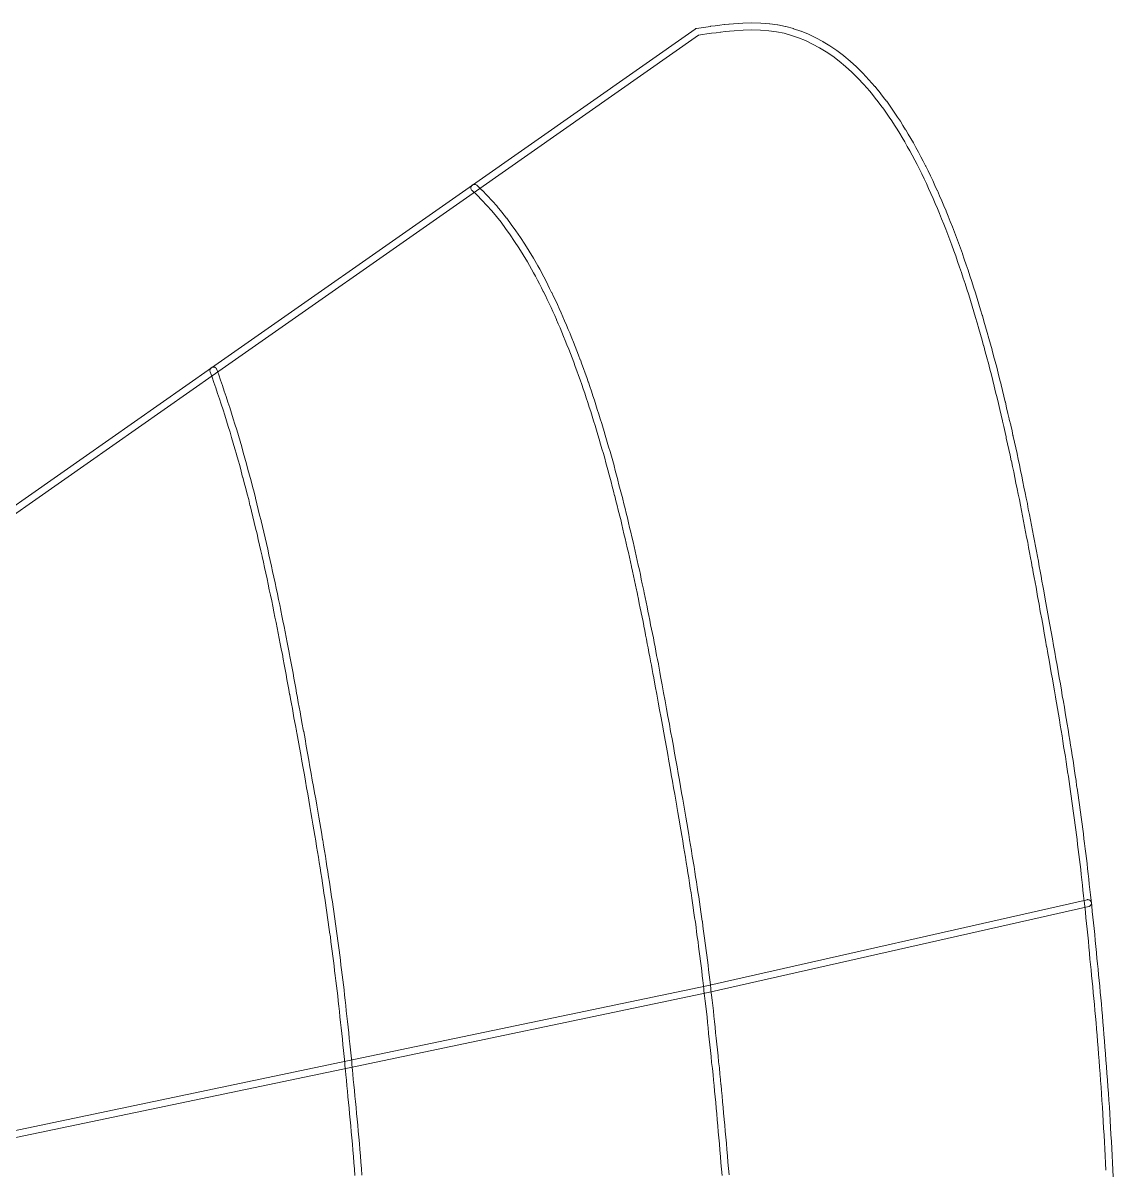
# Model space of a CAD drawing. Header units: inches. Extents: x 704148 to 723432, y 7075344 to 7101810.
# Drawn here: x 722807 to 723431, y 7091170 to 7091826 of the extents above; entities that cross this region are included whole.
import ezdxf

# ---------------------------------------------------------------- set-up
doc = ezdxf.new("R2010")
doc.units = ezdxf.units.IN
doc.header["$MEASUREMENT"] = 0
doc.layers.add('gisdb.gisadmin', color=7, linetype='Continuous', lineweight=9, true_color=0xccf5fc)

msp = doc.modelspace()

# ---------------------------------------------------------------- linework, layer by layer
at = {"layer": 'gisdb.gisadmin'}
for points in [[(722738.292, 7091504.9735), (722914.678, 7091628.5012), (723063.9604, 7091732.9882), (723191.3991, 7091822.2237), (723191.5764, 7091822.3344), (723191.895, 7091822.4763), (723192.2448, 7091822.5626), (723194.9502, 7091822.9593), (723197.5536, 7091823.3574), (723200.1584, 7091823.7557), (723200.2504, 7091823.7676), (723202.9486, 7091824.0529), (723205.5049, 7091824.3353), (723208.0688, 7091824.7274), (723208.1515, 7091824.7383), (723210.7544, 7091825.0258), (723210.8384, 7091825.0332), (723213.4394, 7091825.2099), (723218.6413, 7091825.5634), (723218.7245, 7091825.5674), (723223.8227, 7091825.7009), (723223.9096, 7091825.7013), (723228.9041, 7091825.615), (723229.0368, 7091825.6083), (723234.0256, 7091825.1896), (723234.1371, 7091825.177), (723238.6226, 7091824.5453), (723238.7252, 7091824.5282), (723243.107, 7091823.6766), (723243.2479, 7091823.6439), (723247.6238, 7091822.4599), (723247.7385, 7091822.4251), (723251.9109, 7091821.023), (723251.9902, 7091820.9945), (723252.0425, 7091820.9737), (723256.2092, 7091819.2392), (723256.3075, 7091819.195), (723260.3704, 7091817.2406), (723260.4484, 7091817.201), (723264.5074, 7091815.0251), (723264.5923, 7091814.9768), (723264.6177, 7091814.9614), (723268.4731, 7091812.5673), (723268.5417, 7091812.5228), (723272.3933, 7091809.9071), (723272.4566, 7091809.8622), (723276.3044, 7091807.0249), (723276.4025, 7091806.9477), (723280.0467, 7091803.8922), (723280.0735, 7091803.8693), (723280.0998, 7091803.8461), (723283.7402, 7091800.569), (723283.8082, 7091800.5048), (723287.3448, 7091797.0078), (723287.4079, 7091796.9426), (723290.8408, 7091793.2257), (723290.8609, 7091793.2038), (723294.2919, 7091789.3762), (723294.3476, 7091789.3112), (723296.0158, 7091787.2819), (723296.0798, 7091787.199), (723297.6078, 7091785.1125), (723299.2413, 7091783.1253), (723299.2699, 7091783.0895), (723300.9316, 7091780.9549), (723300.9955, 7091780.868), (723302.5554, 7091778.6244), (723304.1153, 7091776.3808), (723305.6753, 7091774.1372), (723307.2352, 7091771.8935), (723307.261, 7091771.8555), (723308.819, 7091769.5011), (723308.8511, 7091769.4509), (723310.3043, 7091767.106), (723311.8565, 7091764.647), (723311.887, 7091764.5971), (723313.3432, 7091762.1336), (723314.7994, 7091759.6701), (723314.819, 7091759.6361), (723316.2733, 7091757.0618), (723317.7315, 7091754.4807), (723317.7559, 7091754.4355), (723319.1044, 7091751.8741), (723320.5575, 7091749.1878), (723321.9171, 7091746.6053), (723321.9333, 7091746.5737), (723323.2858, 7091743.8904), (723323.3006, 7091743.8606), (723324.6511, 7091741.0665), (723325.9966, 7091738.2827), (723327.3393, 7091735.6187), (723327.3907, 7091735.5087), (723328.6218, 7091732.6466), (723329.9534, 7091729.8915), (723329.99, 7091729.8113), (723331.2387, 7091726.9081), (723332.4875, 7091724.0048), (723333.7362, 7091721.1016), (723334.985, 7091718.1983), (723335.0168, 7091718.1198), (723336.1531, 7091715.1352), (723337.3896, 7091712.1463), (723337.4105, 7091712.0934), (723338.5575, 7091709.0811), (723339.7044, 7091706.0688), (723340.8557, 7091703.0449), (723342.005, 7091699.9101), (723343.1463, 7091696.7972), (723344.2883, 7091693.7979), (723344.313, 7091693.7295), (723345.3561, 7091690.6142), (723346.4999, 7091687.378), (723347.5525, 7091684.2342), (723348.5963, 7091681.0005), (723349.6409, 7091677.8807), (723350.6875, 7091674.6381), (723351.7307, 7091671.4059), (723352.7739, 7091668.1737), (723352.7904, 7091668.12), (723353.7337, 7091664.8896), (723354.6687, 7091661.6876), (723355.7037, 7091658.4806), (723355.7202, 7091658.4269), (723356.6662, 7091655.1873), (723357.6087, 7091651.8423), (723358.5509, 7091648.6156), (723359.4949, 7091645.2652), (723359.5049, 7091645.2283), (723360.3429, 7091642.0206), (723361.2797, 7091638.6952), (723361.294, 7091638.6415), (723362.1263, 7091635.3386), (723363.0593, 7091632.1435), (723363.0788, 7091632.0715), (723363.9203, 7091628.732), (723364.7595, 7091625.4017), (723365.6031, 7091622.1722), (723366.4468, 7091618.8242), (723366.4598, 7091618.7693), (723367.1935, 7091615.4668), (723368.0297, 7091612.2661), (723368.8733, 7091608.9181), (723368.8864, 7091608.8632), (723369.6258, 7091605.535), (723370.3698, 7091602.3061), (723371.0579, 7091599.18), (723371.0965, 7091599.0325), (723371.1138, 7091598.9608), (723371.1407, 7091598.8414), (723371.9392, 7091595.8036), (723371.9565, 7091595.7319), (723372.7012, 7091592.3802), (723373.2575, 7091589.6966), (723373.2732, 7091589.6114), (723373.3542, 7091589.1127), (723374.0813, 7091585.8406), (723374.8235, 7091582.6192), (723375.567, 7091579.3922), (723375.5794, 7091579.3345), (723376.2172, 7091576.1388), (723376.9542, 7091572.9399), (723376.9666, 7091572.8822), (723377.6083, 7091569.6666), (723378.2543, 7091566.5498), (723378.8994, 7091563.3171), (723379.5412, 7091560.1015), (723380.1857, 7091556.9919), (723380.8313, 7091553.8775), (723381.4768, 7091550.763), (723381.4884, 7091550.7024), (723382.0285, 7091547.6215), (723382.668, 7091544.5357), (723382.6772, 7091544.4887), (723383.2206, 7091541.5098), (723383.8612, 7091538.4193), (723383.8703, 7091538.3723), (723384.4179, 7091535.3703), (723384.9583, 7091532.4078), (723385.5988, 7091529.5547), (723385.6149, 7091529.4755), (723386.1619, 7091526.4765), (723386.7106, 7091523.5897), (723387.2573, 7091520.5932), (723387.8052, 7091517.8302), (723387.8192, 7091517.7516), (723388.2632, 7091514.8987), (723388.8078, 7091512.1526), (723389.3587, 7091509.2537), (723389.368, 7091509.201), (723389.8125, 7091506.4657), (723390.3572, 7091503.8379), (723390.3729, 7091503.7528), (723390.8225, 7091500.9858), (723391.2724, 7091498.3386), (723392.0928, 7091494.0223), (723392.0991, 7091493.9877), (723392.8214, 7091489.7865), (723393.6433, 7091485.5824), (723393.6498, 7091485.5473), (723394.3765, 7091481.4422), (723395.1063, 7091477.4415), (723395.8364, 7091473.4389), (723395.8429, 7091473.4008), (723396.4701, 7091469.5415), (723397.1982, 7091465.7901), (723397.2073, 7091465.7398), (723397.8397, 7091461.9708), (723398.4746, 7091458.3081), (723399.1114, 7091454.7565), (723399.7493, 7091451.1988), (723400.3872, 7091447.6411), (723400.3926, 7091447.6089), (723400.9354, 7091444.2683), (723401.4708, 7091440.8518), (723402.1059, 7091437.5503), (723402.1141, 7091437.5052), (723402.6579, 7091434.2816), (723403.2016, 7091431.0581), (723403.747, 7091427.8249), (723403.753, 7091427.7855), (723404.1943, 7091424.7054), (723404.7343, 7091421.625), (723405.2797, 7091418.635), (723405.2898, 7091418.5745), (723405.7363, 7091415.4596), (723406.1799, 7091412.608), (723406.7226, 7091409.6326), (723406.7309, 7091409.5841), (723407.181, 7091406.6918), (723407.6305, 7091403.8024), (723408.0801, 7091400.9129), (723408.0894, 7091400.8458), (723408.4343, 7091397.9981), (723408.8804, 7091395.2529), (723409.331, 7091392.3572), (723409.3389, 7091392.3009), (723409.6862, 7091389.5578), (723410.1326, 7091386.8111), (723410.142, 7091386.7453), (723410.4894, 7091384.0023), (723410.9357, 7091381.2556), (723410.9452, 7091381.1898), (723411.2968, 7091378.4129), (723411.6441, 7091375.6699), (723412.0905, 7091372.9231), (723412.0984, 7091372.869), (723412.4528, 7091370.1971), (723412.8051, 7091367.4143), (723413.1567, 7091364.6374), (723413.5084, 7091361.8605), (723413.86, 7091359.0836), (723414.2123, 7091356.3014), (723414.5615, 7091353.4177), (723414.9137, 7091350.6368), (723415.264, 7091347.7436), (723415.6137, 7091344.8559), (723415.9634, 7091341.9682), (723416.3131, 7091339.0805), (723416.3209, 7091339.0049), (723416.5661, 7091336.0398), (723416.91, 7091333.0753), (723417.2583, 7091330.0721), (723417.6047, 7091326.9581), (723417.9482, 7091323.8706), (723418.1223, 7091322.5575), (723418.1306, 7091322.4841), (723418.2985, 7091320.72), (723418.6414, 7091317.5106), (723418.9853, 7091314.2905), (723419.3297, 7091311.0664), (723419.6722, 7091307.7314), (723420.0146, 7091304.3967), (723420.3554, 7091300.9477), (723420.694, 7091297.3915), (723421.0184, 7091293.9631), (723421.0318, 7091293.8391), (723421.0342, 7091293.8074), (723421.0456, 7091293.6154), (723421.2787, 7091290.7291), (723421.6208, 7091287.6538), (723421.9667, 7091284.5445), (723421.9732, 7091284.4746), (723422.2151, 7091281.2852), (723422.5561, 7091278.0933), (723422.8985, 7091274.7582), (723422.9037, 7091274.6991), (723423.1437, 7091271.4001), (723423.4831, 7091268.0944), (723423.8236, 7091264.6489), (723423.8285, 7091264.5915), (723424.0669, 7091261.1781), (723424.4043, 7091257.7637), (723424.7428, 7091254.2075), (723424.7474, 7091254.1519), (723424.9838, 7091250.6282), (723425.3193, 7091247.1042), (723425.6575, 7091243.5517), (723425.6624, 7091243.491), (723425.8969, 7091239.8589), (723426.2309, 7091236.2202), (723426.2354, 7091236.1614), (723426.4679, 7091232.4201), (723426.8017, 7091228.7845), (723426.8061, 7091228.7257), (723427.0391, 7091224.9784), (723427.3697, 7091221.1149), (723427.3731, 7091221.0684), (723427.606, 7091217.3211), (723427.9366, 7091213.4576), (723427.94, 7091213.4112), (723428.1746, 7091209.6366), (723428.4075, 7091205.7491), (723428.6382, 7091201.7551), (723428.8707, 7091197.8719), (723429.1014, 7091193.8757), (723429.3321, 7091189.8817), (723429.5627, 7091185.8878), (723429.7934, 7091181.8938), (723430.024, 7091177.8998), (723430.0264, 7091177.8474), (723430.1545, 7091173.7686), (723430.3835, 7091169.8028), (723430.3859, 7091169.7503), (723430.514, 7091165.6696)], [(723426.3877, 7091169.6004), (723426.1587, 7091173.5662), (723426.1563, 7091173.6186), (723426.0282, 7091177.6974), (723425.7992, 7091181.6632), (723425.5685, 7091185.6572), (723425.3379, 7091189.6511), (723425.1073, 7091193.6451), (723424.8768, 7091197.637), (723424.6442, 7091201.5202), (723424.4136, 7091205.5141), (723424.1812, 7091209.3929), (723423.9485, 7091213.138), (723423.6179, 7091217.0014), (723423.6145, 7091217.0479), (723423.3815, 7091220.7952), (723423.0509, 7091224.6587), (723423.0475, 7091224.7052), (723422.815, 7091228.4465), (723422.4812, 7091232.0821), (723422.4768, 7091232.1409), (723422.2443, 7091235.8822), (723421.9105, 7091239.5177), (723421.9063, 7091239.5718), (723421.6719, 7091243.2029), (723421.3366, 7091246.7252), (723420.9984, 7091250.2777), (723420.9938, 7091250.3333), (723420.7573, 7091253.857), (723420.4222, 7091257.3774), (723420.0824, 7091260.8154), (723420.0775, 7091260.8728), (723419.8391, 7091264.2863), (723419.5022, 7091267.6954), (723419.1608, 7091271.0205), (723419.1556, 7091271.0796), (723418.9156, 7091274.3786), (723418.5768, 7091277.6789), (723418.2335, 7091280.8925), (723418.2279, 7091280.9537), (723417.9864, 7091284.1383), (723417.6445, 7091287.2114), (723417.2986, 7091290.3207), (723417.2925, 7091290.384), (723417.062, 7091293.3359), (723417.0493, 7091293.46), (723417.0465, 7091293.4916), (723417.0345, 7091293.6833), (723416.7112, 7091297.0125), (723416.3733, 7091300.5614), (723416.0337, 7091303.9978), (723415.6923, 7091307.3228), (723415.3504, 7091310.652), (723415.0071, 7091313.8657), (723414.6632, 7091317.0858), (723414.3181, 7091320.3173), (723414.1515, 7091322.0673), (723413.9794, 7091323.3647), (723413.9743, 7091323.4064), (723413.6284, 7091326.5157), (723413.2831, 7091329.6204), (723412.9358, 7091332.6142), (723412.588, 7091335.6127), (723412.5814, 7091335.6783), (723412.3365, 7091338.6394), (723411.9916, 7091341.4872), (723411.6419, 7091344.3749), (723411.2922, 7091347.2626), (723410.9436, 7091350.141), (723410.5916, 7091352.9219), (723410.2423, 7091355.8056), (723409.8908, 7091358.5811), (723409.5392, 7091361.358), (723409.1876, 7091364.1349), (723408.836, 7091366.9118), (723408.4854, 7091369.6803), (723408.1359, 7091372.3158), (723407.6887, 7091375.0676), (723407.6793, 7091375.1334), (723407.3276, 7091377.9103), (723406.9803, 7091380.6533), (723406.534, 7091383.4001), (723406.5245, 7091383.4658), (723406.1772, 7091386.2089), (723405.7308, 7091388.9556), (723405.7214, 7091389.0214), (723405.3734, 7091391.7691), (723404.9291, 7091394.6248), (723404.4781, 7091397.4006), (723404.4673, 7091397.4771), (723404.1219, 7091400.3297), (723403.6772, 7091403.1871), (723403.2276, 7091406.0766), (723402.7819, 7091408.9412), (723402.2392, 7091411.9166), (723402.2309, 7091411.9652), (723401.7791, 7091414.8694), (723401.3368, 7091417.9555), (723400.795, 7091420.9258), (723400.2481, 7091424.0453), (723400.2405, 7091424.0923), (723399.796, 7091427.1936), (723399.2564, 7091430.3926), (723398.7127, 7091433.6162), (723398.1723, 7091436.8198), (723397.5354, 7091440.1307), (723397.5238, 7091440.197), (723396.9836, 7091443.644), (723396.4469, 7091446.9469), (723395.8112, 7091450.4927), (723395.1733, 7091454.0503), (723394.5344, 7091457.6137), (723393.8965, 7091461.2933), (723393.2656, 7091465.0539), (723392.5368, 7091468.8087), (723392.526, 7091468.869), (723391.8973, 7091472.738), (723391.1703, 7091476.7236), (723390.4393, 7091480.7313), (723389.7137, 7091484.8304), (723388.8905, 7091489.0408), (723388.8823, 7091489.0856), (723388.1587, 7091493.2945), (723387.3381, 7091497.6119), (723387.3312, 7091497.6503), (723386.8766, 7091500.3253), (723386.4309, 7091503.0677), (723385.8862, 7091505.6955), (723385.8705, 7091505.7806), (723385.4233, 7091508.5326), (723384.8802, 7091511.3905), (723384.3304, 7091514.1625), (723384.3164, 7091514.2412), (723383.8724, 7091517.094), (723383.3265, 7091519.8474), (723382.7766, 7091522.8614), (723382.2279, 7091525.7483), (723381.6862, 7091528.718), (723381.0457, 7091531.5712), (723381.0296, 7091531.6504), (723380.482, 7091534.6523), (723379.9386, 7091537.6313), (723379.298, 7091540.7217), (723379.2888, 7091540.7688), (723378.7454, 7091543.7477), (723378.1049, 7091546.8382), (723378.0933, 7091546.8988), (723377.5533, 7091549.9796), (723376.9136, 7091553.0654), (723376.2681, 7091556.1799), (723375.6211, 7091559.3017), (723374.9759, 7091562.5342), (723374.3342, 7091565.7498), (723373.6882, 7091568.8668), (723373.049, 7091572.0697), (723372.312, 7091575.2686), (723372.2996, 7091575.3263), (723371.6618, 7091578.522), (723370.9248, 7091581.7208), (723370.1796, 7091584.9555), (723369.4362, 7091588.3009), (723369.4145, 7091588.414), (723369.3312, 7091588.9264), (723368.7892, 7091591.5412), (723368.0588, 7091594.8287), (723367.2663, 7091597.8743), (723367.2262, 7091598.0216), (723367.2086, 7091598.093), (723367.1827, 7091598.2129), (723366.468, 7091601.421), (723365.7241, 7091604.65), (723364.9866, 7091607.969), (723364.1546, 7091611.2708), (723363.3132, 7091614.492), (723363.2958, 7091614.5636), (723362.5601, 7091617.8751), (723361.7281, 7091621.1769), (723360.8845, 7091624.4065), (723360.0408, 7091627.7544), (723359.2086, 7091631.0573), (723358.2755, 7091634.2524), (723358.256, 7091634.3244), (723357.4218, 7091637.635), (723356.4873, 7091640.9515), (723356.4774, 7091640.9884), (723355.6395, 7091644.1962), (723354.704, 7091647.5162), (723353.7618, 7091650.7428), (723352.8193, 7091654.0879), (723351.8881, 7091657.2769), (723350.853, 7091660.4839), (723350.8365, 7091660.5376), (723349.8932, 7091663.7681), (723348.9582, 7091666.97), (723347.9232, 7091670.177), (723346.8799, 7091673.4092), (723345.8396, 7091676.6326), (723344.795, 7091679.7524), (723343.7512, 7091682.9862), (723342.7149, 7091686.0813), (723341.5712, 7091689.3176), (723340.5344, 7091692.4135), (723339.3981, 7091695.3982), (723338.2487, 7091698.5329), (723337.1074, 7091701.6459), (723335.9654, 7091704.6452), (723334.8185, 7091707.6575), (723333.6822, 7091710.642), (723332.4457, 7091713.6309), (723332.4247, 7091713.6838), (723331.2931, 7091716.656), (723330.0609, 7091719.5208), (723328.8121, 7091722.4241), (723327.5634, 7091725.3273), (723326.3323, 7091728.1894), (723325.0007, 7091730.9445), (723324.9641, 7091731.0247), (723323.739, 7091733.873), (723322.4142, 7091736.5014), (723322.3995, 7091736.5311), (723321.0489, 7091739.3253), (723319.7034, 7091742.109), (723318.3688, 7091744.757), (723317.0284, 7091747.3029), (723315.5755, 7091749.9893), (723314.2297, 7091752.5454), (723312.7899, 7091755.094), (723311.3469, 7091757.6484), (723309.899, 7091760.0978), (723308.4569, 7091762.5375), (723306.9129, 7091764.9837), (723305.4669, 7091767.3167), (723303.9366, 7091769.6293), (723302.3904, 7091771.8532), (723300.8305, 7091774.0968), (723299.2706, 7091776.3404), (723297.7416, 7091778.5396), (723296.1296, 7091780.6102), (723294.4779, 7091782.6196), (723294.4138, 7091782.7025), (723292.8858, 7091784.7889), (723291.2841, 7091786.7375), (723287.8876, 7091790.5267), (723284.5003, 7091794.1941), (723281.0291, 7091797.6264), (723277.4483, 7091800.8498), (723273.8799, 7091803.8418), (723270.1149, 7091806.618), (723266.3272, 7091809.1903), (723262.5607, 7091811.5292), (723258.596, 7091813.6545), (723254.6226, 7091815.5659), (723250.569, 7091817.2533), (723246.5215, 7091818.6135), (723242.2727, 7091819.763), (723238.0127, 7091820.5909), (723233.6356, 7091821.2073), (723228.7687, 7091821.6158), (723223.8841, 7091821.7002), (723218.869, 7091821.5689), (723213.7105, 7091821.2184), (723211.1536, 7091821.0446), (723208.6326, 7091820.7661), (723206.0687, 7091820.3741), (723205.986, 7091820.3632), (723203.3785, 7091820.0752), (723200.7188, 7091819.794), (723198.1583, 7091819.4024), (723195.5476, 7091819.0032), (723193.3057, 7091818.6746), (723066.255, 7091729.7107), (722916.9726, 7091625.2239), (722740.587, 7091501.6963)], [(723206.8274, 7091166.4581), (723206.4937, 7091170.0931), (723206.1573, 7091173.7564), (723206.1531, 7091173.8104), (723205.9186, 7091177.4415), (723205.5832, 7091180.9638), (723205.5788, 7091181.0194), (723205.3425, 7091184.5386), (723205.0051, 7091187.9527), (723204.6668, 7091191.5052), (723204.327, 7091194.9432), (723204.3225, 7091194.9948), (723204.082, 7091198.301), (723203.7448, 7091201.7123), (723203.4033, 7091205.0374), (723203.3985, 7091205.0905), (723203.1563, 7091208.2839), (723202.8179, 7091211.5783), (723202.473, 7091214.6791), (723202.4664, 7091214.749), (723202.2249, 7091217.9337), (723201.8829, 7091221.0067), (723201.8768, 7091221.07), (723201.6316, 7091224.1675), (723201.2986, 7091227.665), (723200.8624, 7091231.0779), (723200.856, 7091231.1347), (723200.5158, 7091234.5763), (723200.1763, 7091238.0125), (723199.8329, 7091241.2266), (723199.4905, 7091244.5598), (723199.1472, 7091247.7735), (723199.1416, 7091247.8346), (723198.9, 7091251.0193), (723198.5581, 7091254.0924), (723198.2127, 7091257.197), (723197.8649, 7091260.1955), (723197.5189, 7091263.3048), (723197.1722, 7091266.2936), (723196.8225, 7091269.1813), (723196.474, 7091272.1848), (723196.461, 7091272.4499), (723196.4702, 7091272.9796), (723196.2249, 7091275.0642), (723195.8768, 7091277.9391), (723195.5247, 7091280.72), (723195.1753, 7091283.6037), (723194.8239, 7091286.3792), (723194.4722, 7091289.1561), (723194.1205, 7091291.933), (723193.7688, 7091294.7099), (723193.4172, 7091297.4868), (723193.0702, 7091300.227), (723192.6234, 7091302.9765), (723192.614, 7091303.0423), (723192.2623, 7091305.8192), (723191.9106, 7091308.5961), (723191.5643, 7091311.331), (723191.1161, 7091313.9679), (723191.1055, 7091314.0408), (723190.7575, 7091316.7885), (723190.3121, 7091319.6508), (723190.3042, 7091319.7071), (723189.9571, 7091322.4473), (723189.5098, 7091325.1999), (723189.061, 7091328.0841), (723188.6086, 7091330.868), (723188.158, 7091333.7637), (723187.7075, 7091336.6594), (723187.26, 7091339.6574), (723186.8101, 7091342.549), (723186.3661, 7091345.5238), (723185.8243, 7091348.4936), (723185.8165, 7091348.5393), (723185.8121, 7091348.5689), (723185.3707, 7091351.649), (723184.8304, 7091354.7309), (723184.2847, 7091357.8437), (723184.2793, 7091357.8758), (723184.2748, 7091357.9054), (723183.8325, 7091360.9919), (723183.2962, 7091364.171), (723182.6593, 7091367.4818), (723182.6492, 7091367.5389), (723182.1074, 7091370.8732), (723181.5696, 7091374.1823), (723180.9333, 7091377.6102), (723180.9241, 7091377.6638), (723180.3876, 7091381.0872), (723179.7522, 7091384.6307), (723179.1152, 7091388.3048), (723178.4821, 7091391.9564), (723177.7525, 7091395.7148), (723177.7434, 7091395.7651), (723177.1123, 7091399.5259), (723176.3841, 7091403.3973), (723176.3755, 7091403.4462), (723175.7459, 7091407.3207), (723175.0198, 7091411.4218), (723174.2956, 7091415.5127), (723173.4721, 7091419.6044), (723173.4602, 7091419.6693), (723172.7393, 7091423.983), (723171.9184, 7091428.3021), (723171.0951, 7091432.7545), (723170.2718, 7091437.2068), (723169.4496, 7091441.7743), (723168.6332, 7091446.4307), (723167.7176, 7091451.0874), (723167.259, 7091453.5399), (723166.8028, 7091455.8598), (723166.7881, 7091455.9444), (723166.4403, 7091458.3225), (723165.9005, 7091460.6942), (723165.8846, 7091460.7706), (723165.4273, 7091463.2168), (723164.9686, 7091465.6715), (723164.5128, 7091468.2302), (723164.5048, 7091468.2742), (723164.0558, 7091470.6747), (723163.6074, 7091473.1928), (723163.0606, 7091475.5948), (723163.0417, 7091475.688), (723162.5928, 7091478.2082), (723162.0455, 7091480.7303), (723162.031, 7091480.8038), (723161.5822, 7091483.3239), (723161.0348, 7091485.8461), (723160.4795, 7091488.4048), (723160.465, 7091488.4783), (723160.0146, 7091491.0072), (723159.4685, 7091493.6416), (723158.9135, 7091496.1992), (723158.3582, 7091498.8779), (723158.3507, 7091498.9164), (723157.9653, 7091500.9782), (723157.8704, 7091501.1911), (723157.8029, 7091501.4366), (723157.2496, 7091504.1062), (723156.6962, 7091506.7757), (723156.1428, 7091509.4453), (723155.5969, 7091512.079), (723154.9518, 7091514.7169), (723154.9362, 7091514.7861), (723154.3828, 7091517.4556), (723153.8369, 7091520.0894), (723153.1917, 7091522.7272), (723152.5385, 7091525.3985), (723152.5229, 7091525.4677), (723151.9747, 7091528.1123), (723151.3324, 7091530.8555), (723150.6805, 7091533.5214), (723150.0272, 7091536.1927), (723150.0116, 7091536.2619), (723149.4634, 7091538.9065), (723148.8282, 7091541.6197), (723148.087, 7091544.25), (723148.0693, 7091544.3173), (723147.4138, 7091546.9982), (723146.7634, 7091549.776), (723146.1164, 7091552.4216), (723145.3721, 7091555.1797), (723145.3602, 7091555.2257), (723144.715, 7091557.864), (723143.9715, 7091560.5027), (723143.9492, 7091560.5892), (723143.3081, 7091563.3274), (723142.567, 7091565.9577), (723141.8138, 7091568.6307), (723141.7915, 7091568.7172), (723141.1504, 7091571.4555), (723140.4093, 7091574.0858), (723139.6562, 7091576.7588), (723138.9118, 7091579.4004), (723138.0696, 7091582.0412), (723138.05, 7091582.1065), (723137.2939, 7091584.7902), (723136.5435, 7091587.5707), (723135.8048, 7091590.1922), (723134.9652, 7091592.71), (723134.9374, 7091592.8002), (723134.1931, 7091595.4418), (723133.3509, 7091598.0826), (723132.4978, 7091600.7574), (723131.6484, 7091603.4208), (723130.7939, 7091605.9835), (723129.9404, 7091608.6595), (723129.0859, 7091611.2221), (723128.2324, 7091613.8981), (723127.3819, 7091616.4483), (723126.5385, 7091618.9777), (723125.595, 7091621.5129), (723125.5754, 7091621.5685), (723124.7287, 7091624.1072), (723123.7852, 7091626.6424), (723122.8303, 7091629.2081), (723122.8166, 7091629.2462), (723121.9668, 7091631.6789), (723121.0224, 7091634.2166), (723120.0728, 7091636.653), (723119.1223, 7091639.0917), (723118.0742, 7091641.643), (723117.1149, 7091643.9885), (723117.1026, 7091644.0193), (723116.1587, 7091646.441), (723115.1153, 7091648.8667), (723115.0892, 7091648.9307), (723114.1512, 7091651.3371), (723113.1143, 7091653.6349), (723112.0557, 7091655.9807), (723112.0275, 7091656.0462), (723111.0818, 7091658.3587), (723110.0385, 7091660.6705), (723108.9952, 7091662.9824), (723107.8508, 7091665.3013), (723107.8374, 7091665.329), (723106.7769, 7091667.564), (723105.7313, 7091669.7677), (723104.5877, 7091671.9719), (723104.5561, 7091672.0357), (723103.5104, 7091674.2393), (723102.3772, 7091676.4237), (723101.225, 7091678.5311), (723101.1729, 7091678.6332), (723100.1369, 7091680.8167), (723099.0138, 7091682.8707), (723097.8583, 7091684.871), (723095.443, 7091689.1083), (723093.0322, 7091693.1112), (723090.6274, 7091696.9912), (723088.1118, 7091700.7785), (723085.6055, 7091704.5518), (723082.9976, 7091708.1061), (723080.3802, 7091711.6733), (723077.781, 7091714.9922), (723075.0863, 7091718.1982), (723072.2744, 7091721.3159), (723069.4599, 7091724.3248), (723066.6622, 7091727.2049), (723063.7543, 7091729.8764), (723063.5533, 7091730.0903), (723063.3583, 7091730.3793), (723063.2164, 7091730.6979), (723063.132, 7091731.0361), (723063.1075, 7091731.384), (723063.144, 7091731.7309), (723063.24, 7091732.066), (723063.3928, 7091732.3795), (723063.5977, 7091732.6616), (723063.8485, 7091732.9038), (723064.1375, 7091733.0989), (723064.4561, 7091733.2408), (723064.7944, 7091733.3253), (723065.1422, 7091733.3496), (723065.489, 7091733.3133), (723065.8242, 7091733.2172), (723066.1377, 7091733.0643), (723066.4198, 7091732.8594), (723066.461, 7091732.8226), (723069.4118, 7091730.1116), (723069.4933, 7091730.0324), (723072.3403, 7091727.1016), (723072.3664, 7091727.0742), (723075.2114, 7091724.0326), (723075.2361, 7091724.0059), (723078.0793, 7091720.8535), (723078.125, 7091720.8009), (723080.8664, 7091717.5394), (723080.8895, 7091717.5114), (723080.91, 7091717.4856), (723083.5496, 7091714.1151), (723083.5875, 7091714.0651), (723086.2233, 7091710.4729), (723088.859, 7091706.8808), (723088.9125, 7091706.8041), (723091.4446, 7091702.9921), (723093.9766, 7091699.1801), (723094.0105, 7091699.1271), (723096.4475, 7091695.1951), (723098.8824, 7091691.1523), (723098.9067, 7091691.1109), (723101.3283, 7091686.8624), (723102.4896, 7091684.8523), (723102.5098, 7091684.8165), (723103.675, 7091682.6854), (723103.7271, 7091682.5833), (723104.7631, 7091680.3998), (723105.8978, 7091678.3245), (723105.9182, 7091678.2861), (723107.0786, 7091676.0494), (723107.1102, 7091675.9857), (723108.1559, 7091673.782), (723109.2994, 7091671.5778), (723109.3311, 7091671.5141), (723110.3916, 7091669.2791), (723111.4454, 7091667.0583), (723112.5972, 7091664.7243), (723112.6266, 7091664.6619), (723113.6851, 7091662.3161), (723114.7437, 7091659.9703), (723114.7719, 7091659.9048), (723115.7177, 7091657.5923), (723116.761, 7091655.2805), (723117.8195, 7091652.9348), (723117.86, 7091652.8384), (723118.8039, 7091650.4167), (723119.8473, 7091647.991), (723119.8735, 7091647.927), (723120.8233, 7091645.4898), (723121.7761, 7091643.1604), (723122.8302, 7091640.5945), (723122.8437, 7091640.5607), (723123.8004, 7091638.1059), (723124.7572, 7091635.6511), (723124.7682, 7091635.6224), (723125.7231, 7091633.0567), (723125.7368, 7091633.0186), (723126.5865, 7091630.5859), (723127.5348, 7091628.038), (723128.4896, 7091625.4723), (723128.5094, 7091625.4168), (723129.356, 7091622.878), (723130.2995, 7091620.3428), (723130.3192, 7091620.2872), (723131.1773, 7091617.7138), (723132.0363, 7091615.1374), (723132.8899, 7091612.4615), (723133.7443, 7091609.8988), (723134.5979, 7091607.2229), (723135.4524, 7091604.6602), (723136.3095, 7091601.973), (723137.1625, 7091599.2982), (723138.0156, 7091596.6235), (723138.0352, 7091596.5582), (723138.776, 7091593.9293), (723139.6155, 7091591.4116), (723139.6434, 7091591.3213), (723140.3994, 7091588.6377), (723141.1498, 7091585.8572), (723141.8921, 7091583.2229), (723142.7343, 7091580.5821), (723142.754, 7091580.5168), (723143.5071, 7091577.8438), (723144.2603, 7091575.1708), (723145.0134, 7091572.4978), (723145.0357, 7091572.4113), (723145.6768, 7091569.6731), (723146.4179, 7091567.0428), (723147.1711, 7091564.3698), (723147.1934, 7091564.2833), (723147.8345, 7091561.545), (723148.5756, 7091558.9147), (723148.5933, 7091558.8475), (723149.2417, 7091556.1964), (723149.9859, 7091553.4384), (723149.9978, 7091553.3924), (723150.6534, 7091550.7116), (723151.3038, 7091547.9337), (723151.9477, 7091545.3007), (723152.6912, 7091542.662), (723152.7134, 7091542.5755), (723153.3648, 7091539.7935), (723153.3758, 7091539.7435), (723153.9218, 7091537.1098), (723154.5669, 7091534.4719), (723155.2225, 7091531.7911), (723155.8761, 7091528.9993), (723155.8871, 7091528.9494), (723156.4331, 7091526.3156), (723157.0781, 7091523.6778), (723157.7314, 7091521.0065), (723157.747, 7091520.9373), (723158.3004, 7091518.2677), (723158.8464, 7091515.634), (723159.4914, 7091512.9961), (723159.507, 7091512.9269), (723160.0604, 7091510.2574), (723160.6137, 7091507.5878), (723161.1671, 7091504.9183), (723161.6424, 7091502.6256), (723161.751, 7091502.3818), (723161.826, 7091502.0977), (723162.2792, 7091499.6735), (723162.8275, 7091497.0285), (723163.3825, 7091494.4708), (723163.9378, 7091491.7922), (723163.9485, 7091491.7369), (723164.3973, 7091489.2168), (723164.9446, 7091486.6946), (723165.4999, 7091484.1359), (723165.5144, 7091484.0624), (723165.9633, 7091481.5423), (723166.5106, 7091479.0201), (723166.5251, 7091478.9466), (723166.9721, 7091476.437), (723167.5188, 7091474.0349), (723167.5377, 7091473.9417), (723167.9905, 7091471.3994), (723168.4486, 7091468.9468), (723168.457, 7091468.9011), (723168.9032, 7091466.3962), (723169.3601, 7091463.952), (723169.8104, 7091461.5433), (723170.3588, 7091459.1342), (723170.3858, 7091458.9917), (723170.7379, 7091456.5838), (723171.1896, 7091454.2871), (723171.6481, 7091451.8346), (723172.5635, 7091447.1792), (723172.5711, 7091447.1387), (723173.3888, 7091442.474), (723174.208, 7091437.9227), (723175.0291, 7091433.4821), (723175.8504, 7091429.0405), (723176.674, 7091424.7077), (723176.6818, 7091424.6638), (723177.4009, 7091420.3611), (723178.2224, 7091416.2787), (723178.2311, 7091416.2327), (723178.9594, 7091412.1194), (723179.69, 7091407.9921), (723180.3204, 7091404.1136), (723181.048, 7091400.2451), (723181.055, 7091400.2063), (723181.6851, 7091396.4511), (723182.4139, 7091392.6963), (723182.4212, 7091392.6568), (723183.0573, 7091388.9884), (723183.6924, 7091385.3251), (723184.3292, 7091381.7736), (723184.3362, 7091381.732), (723184.8718, 7091378.3142), (723185.5068, 7091374.8936), (723185.5144, 7091374.8493), (723186.0563, 7091371.515), (723186.5935, 7091368.2096), (723187.2298, 7091364.9016), (723187.2381, 7091364.8564), (723187.7835, 7091361.6232), (723187.7895, 7091361.5839), (723188.2308, 7091358.5038), (723188.7712, 7091355.4218), (723189.3169, 7091352.3091), (723189.3222, 7091352.2769), (723189.3267, 7091352.2474), (723189.7673, 7091349.1731), (723190.3078, 7091346.2097), (723190.3171, 7091346.155), (723190.7654, 7091343.1512), (723191.2149, 7091340.2624), (723191.6623, 7091337.2645), (723192.1113, 7091334.379), (723192.5591, 7091331.5012), (723193.0115, 7091328.7173), (723193.4603, 7091325.8331), (723193.9123, 7091323.0524), (723193.9216, 7091322.9866), (723194.2696, 7091320.2389), (723194.715, 7091317.3766), (723194.7229, 7091317.3203), (723195.0692, 7091314.5854), (723195.5174, 7091311.9486), (723195.5281, 7091311.8756), (723195.8797, 7091309.0987), (723196.2314, 7091306.3218), (723196.5784, 7091303.5816), (723197.0253, 7091300.8321), (723197.0346, 7091300.7663), (723197.3863, 7091297.9894), (723197.738, 7091295.2125), (723198.0896, 7091292.4356), (723198.4413, 7091289.6587), (723198.793, 7091286.8818), (723199.1453, 7091284.0996), (723199.4946, 7091281.2159), (723199.8468, 7091278.435), (723200.1977, 7091275.5385), (723200.4594, 7091273.3139), (723200.4727, 7091273.0456), (723200.4635, 7091272.514), (723200.7955, 7091269.6524), (723201.1453, 7091266.7647), (723201.4942, 7091263.7565), (723201.8396, 7091260.6519), (723202.1879, 7091257.6488), (723202.5344, 7091254.5348), (723202.8803, 7091251.4255), (723202.8869, 7091251.3556), (723203.1288, 7091248.1662), (723203.4698, 7091244.9743), (723203.8121, 7091241.6409), (723204.1563, 7091238.4195), (723204.4972, 7091234.9699), (723204.8345, 7091231.5572), (723205.2711, 7091228.1416), (723205.2781, 7091228.0776), (723205.6164, 7091224.5251), (723205.6193, 7091224.4935), (723205.863, 7091221.4152), (723206.2051, 7091218.3399), (723206.2117, 7091218.27), (723206.4533, 7091215.0854), (723206.7961, 7091212.0038), (723207.139, 7091208.6645), (723207.1438, 7091208.6114), (723207.3861, 7091205.418), (723207.7257, 7091202.1114), (723208.0662, 7091198.666), (723208.0707, 7091198.6143), (723208.3112, 7091195.3081), (723208.649, 7091191.8915), (723208.9872, 7091188.339), (723209.327, 7091184.9009), (723209.3322, 7091184.8381), (723209.5685, 7091181.3179), (723209.9044, 7091177.7904), (723209.9092, 7091177.7297), (723210.144, 7091174.0939), (723210.4778, 7091170.4589), (723210.8141, 7091166.7956)], [(722996.8078, 7091166.4314), (722996.4755, 7091170.181), (722996.4722, 7091170.2236), (722996.2355, 7091173.7483), (722995.9016, 7091177.3854), (722995.5635, 7091180.9345), (722995.5591, 7091180.9901), (722995.3227, 7091184.5103), (722994.9872, 7091188.0342), (722994.6473, 7091191.4722), (722994.6424, 7091191.5296), (722994.4039, 7091194.9431), (722994.0669, 7091198.3522), (722993.7254, 7091201.6772), (722993.7201, 7091201.7364), (722993.4798, 7091205.0387), (722993.1411, 7091208.3356), (722992.7978, 7091211.5492), (722992.7921, 7091211.6104), (722992.5506, 7091214.795), (722992.2086, 7091217.8681), (722991.8626, 7091220.9774), (722991.8565, 7091221.0407), (722991.6127, 7091224.1189), (722991.3571, 7091226.4169), (722991.3489, 7091226.5093), (722991.2734, 7091227.6776), (722991.0182, 7091229.846), (722991.0086, 7091229.9509), (722990.9318, 7091231.1395), (722990.5952, 7091234.5452), (722990.2551, 7091237.9852), (722989.9137, 7091241.3086), (722989.5704, 7091244.5222), (722989.2263, 7091247.7423), (722988.8829, 7091250.9559), (722988.5372, 7091254.0629), (722988.1913, 7091257.1722), (722987.8458, 7091260.2768), (722987.4984, 7091263.2706), (722987.1506, 7091266.2691), (722987.1447, 7091266.3271), (722986.8972, 7091269.1848), (722986.5534, 7091272.1486), (722986.2041, 7091275.0313), (722985.8543, 7091277.9189), (722985.5057, 7091280.7973), (722985.1542, 7091283.5727), (722984.8019, 7091286.3551), (722984.4525, 7091289.2387), (722984.101, 7091292.0142), (722983.7492, 7091294.7911), (722983.3986, 7091297.5596), (722983.0447, 7091300.2283), (722982.6969, 7091302.9743), (722982.25, 7091305.7238), (722982.2406, 7091305.7895), (722981.8889, 7091308.5664), (722981.5418, 7091311.3067), (722981.0947, 7091314.0574), (722981.0884, 7091314.1222), (722980.7385, 7091316.8622), (722980.2917, 7091319.6116), (722980.2822, 7091319.6774), (722979.9352, 7091322.4177), (722979.4878, 7091325.1703), (722979.0372, 7091328.066), (722979.0279, 7091328.1331), (722978.6833, 7091330.9785), (722978.2367, 7091333.726), (722977.7852, 7091336.6279), (722977.3425, 7091339.5937), (722976.8001, 7091342.4471), (722976.7883, 7091342.5165), (722976.339, 7091345.5257), (722975.8952, 7091348.4997), (722975.3536, 7091351.5884), (722974.8079, 7091354.7011), (722974.8026, 7091354.7333), (722974.7981, 7091354.7628), (722974.3557, 7091357.8494), (722973.816, 7091361.0484), (722973.2722, 7091364.2719), (722972.7317, 7091367.4755), (722972.0947, 7091370.7863), (722972.0846, 7091370.8434), (722971.5417, 7091374.1839), (722971.0046, 7091377.6105), (722970.3701, 7091381.1482), (722969.7321, 7091384.7059), (722969.0932, 7091388.2692), (722968.4552, 7091391.9488), (722967.8241, 7091395.7094), (722967.0952, 7091399.4641), (722967.0844, 7091399.5245), (722966.4556, 7091403.3934), (722965.7285, 7091407.379), (722964.9974, 7091411.3867), (722964.2673, 7091415.51), (722963.5577, 7091419.6362), (722963.3036, 7091420.538), (722963.2565, 7091420.7477), (722962.7155, 7091423.954), (722961.8956, 7091428.2671), (722961.8887, 7091428.3055), (722961.4352, 7091430.9733), (722960.9876, 7091433.6058), (722960.4416, 7091436.2398), (722960.4259, 7091436.325), (722959.9813, 7091439.0602), (722959.4366, 7091441.6879), (722959.4209, 7091441.7731), (722958.9736, 7091444.5251), (722958.4303, 7091447.3829), (722957.8805, 7091450.1549), (722957.8664, 7091450.2336), (722957.4211, 7091453.0945), (722956.8782, 7091455.951), (722956.3286, 7091458.8422), (722955.7776, 7091461.7406), (722955.2358, 7091464.7103), (722954.5952, 7091467.5635), (722954.5791, 7091467.6427), (722954.0314, 7091470.6446), (722953.4879, 7091473.6235), (722952.8473, 7091476.7139), (722952.8381, 7091476.761), (722952.2946, 7091479.7399), (722951.6565, 7091482.8179), (722951.0096, 7091485.8185), (722950.9947, 7091485.8946), (722950.4541, 7091488.9785), (722949.815, 7091492.0612), (722949.1678, 7091495.183), (722948.5302, 7091498.3778), (722947.7933, 7091501.4576), (722947.78, 7091501.517), (722947.1329, 7091504.6388), (722946.4936, 7091507.8417), (722945.7564, 7091511.0406), (722945.747, 7091511.0837), (722945.1059, 7091514.1765), (722944.3672, 7091517.382), (722943.6235, 7091520.609), (722943.6111, 7091520.6667), (722942.9733, 7091523.8624), (722942.2362, 7091527.0612), (722941.4925, 7091530.2882), (722940.7551, 7091533.4882), (722939.9193, 7091536.6874), (722939.9019, 7091536.7592), (722939.1683, 7091540.0609), (722938.334, 7091543.2539), (722938.3201, 7091543.3103), (722937.5827, 7091546.5104), (722936.7469, 7091549.7096), (722936.7295, 7091549.7814), (722935.9959, 7091553.0831), (722935.1616, 7091556.2761), (722934.3181, 7091559.5048), (722933.4819, 7091562.7054), (722932.5464, 7091565.9088), (722932.5269, 7091565.9807), (722931.6876, 7091569.311), (722930.8534, 7091572.504), (722929.9179, 7091575.7074), (722928.9745, 7091578.9378), (722928.9592, 7091578.9929), (722928.123, 7091582.1936), (722927.1875, 7091585.3969), (722926.2462, 7091588.6202), (722925.311, 7091591.7065), (722924.2719, 7091594.9254), (722924.2555, 7091594.9791), (722923.3141, 7091598.2024), (722922.3789, 7091601.2887), (722921.3427, 7091604.4988), (722920.3015, 7091607.6082), (722919.2563, 7091610.7296), (722918.2111, 7091613.8509), (722917.1658, 7091616.9723), (722916.1239, 7091620.0839), (722915.0862, 7091623.0671), (722913.9471, 7091626.1738), (722913.934, 7091626.2108), (722913.8495, 7091626.5491), (722913.8251, 7091626.897), (722913.8615, 7091627.2438), (722913.9576, 7091627.579), (722914.1104, 7091627.8925), (722914.3153, 7091628.1745), (722914.5661, 7091628.4168), (722914.8551, 7091628.6119), (722915.1736, 7091628.7538), (722915.512, 7091628.8383), (722915.8598, 7091628.8626), (722916.2066, 7091628.8263), (722916.5419, 7091628.7302), (722916.8553, 7091628.5773), (722917.1374, 7091628.3724), (722917.3796, 7091628.1216), (722917.5747, 7091627.8327), (722917.7034, 7091627.5511), (722918.8485, 7091624.4281), (722918.8598, 7091624.3966), (722919.9101, 7091621.3769), (722920.9596, 7091618.2428), (722922.0049, 7091615.1214), (722923.0501, 7091612.0001), (722924.0953, 7091608.8787), (722925.1439, 7091605.747), (722926.1907, 7091602.5045), (722926.2014, 7091602.4701), (722927.1496, 7091599.3409), (722928.0876, 7091596.1293), (722929.1227, 7091592.9223), (722929.1334, 7091592.8879), (722930.0817, 7091589.7587), (722931.0279, 7091586.5185), (722931.9713, 7091583.2881), (722931.9865, 7091583.233), (722932.8228, 7091580.0324), (722933.7583, 7091576.829), (722934.7017, 7091573.5986), (722934.7169, 7091573.5434), (722935.5626, 7091570.3064), (722936.3971, 7091566.9951), (722937.3302, 7091563.7999), (722937.3454, 7091563.7448), (722938.189, 7091560.5161), (722939.0325, 7091557.2874), (722939.876, 7091554.0587), (722939.8934, 7091553.9869), (722940.627, 7091550.6852), (722941.4613, 7091547.4922), (722941.4752, 7091547.4358), (722942.2126, 7091544.2358), (722943.0484, 7091541.0366), (722943.0657, 7091540.9648), (722943.7994, 7091537.6631), (722944.6336, 7091534.4701), (722944.6476, 7091534.4137), (722945.3912, 7091531.1867), (722946.1348, 7091527.9597), (722946.8784, 7091524.7327), (722946.8908, 7091524.675), (722947.5287, 7091521.4793), (722948.2658, 7091518.2805), (722949.0094, 7091515.0535), (722949.0189, 7091515.0103), (722949.66, 7091511.9176), (722950.3987, 7091508.7121), (722950.4111, 7091508.6543), (722951.0529, 7091505.4388), (722951.6914, 7091502.359), (722952.4298, 7091499.2724), (722952.4461, 7091499.1985), (722953.0879, 7091495.9829), (722953.7325, 7091492.8733), (722954.3782, 7091489.7589), (722954.3898, 7091489.6983), (722954.9289, 7091486.6234), (722955.5699, 7091483.6503), (722956.2171, 7091480.528), (722956.2263, 7091480.481), (722956.7698, 7091477.5021), (722957.4105, 7091474.4116), (722957.4196, 7091474.3646), (722957.9673, 7091471.3627), (722958.5078, 7091468.4002), (722959.1483, 7091465.5471), (722959.1645, 7091465.4679), (722959.7116, 7091462.4689), (722960.259, 7091459.5894), (722960.8086, 7091456.6982), (722961.3582, 7091453.8071), (722961.3692, 7091453.7441), (722961.8132, 7091450.8912), (722962.3579, 7091448.1452), (722962.9089, 7091445.2462), (722962.9182, 7091445.1935), (722963.3628, 7091442.4583), (722963.9075, 7091439.8306), (722963.9232, 7091439.7454), (722964.3678, 7091437.0101), (722964.9125, 7091434.3824), (722964.9259, 7091434.3116), (722965.3794, 7091431.6438), (722965.8299, 7091428.9939), (722966.6504, 7091424.6776), (722966.6578, 7091424.6368), (722967.1838, 7091421.5191), (722967.4369, 7091420.6207), (722967.483, 7091420.4172), (722968.2093, 7091416.1935), (722968.9345, 7091412.0976), (722969.6644, 7091408.097), (722970.3946, 7091404.0945), (722970.4011, 7091404.0563), (722971.0284, 7091400.1971), (722971.7567, 7091396.4457), (722971.7658, 7091396.3954), (722972.3982, 7091392.6264), (722973.0333, 7091388.9637), (722973.6702, 7091385.4122), (722974.3082, 7091381.8545), (722974.9462, 7091378.2969), (722974.9532, 7091378.2553), (722975.4925, 7091374.814), (722976.0289, 7091371.5142), (722976.6653, 7091368.2062), (722976.6735, 7091368.161), (722977.2173, 7091364.9375), (722977.7612, 7091361.7139), (722978.3066, 7091358.4807), (722978.3126, 7091358.4414), (722978.7541, 7091355.3613), (722979.2944, 7091352.2793), (722979.8402, 7091349.1666), (722979.847, 7091349.1255), (722980.2961, 7091346.1163), (722980.7378, 7091343.1566), (722981.2802, 7091340.3032), (722981.2921, 7091340.2339), (722981.74, 7091337.2331), (722982.1872, 7091334.3592), (722982.6392, 7091331.5785), (722982.6499, 7091331.5019), (722982.9954, 7091328.6494), (722983.4383, 7091325.8035), (722983.8903, 7091323.0228), (722983.8996, 7091322.957), (722984.2467, 7091320.2168), (722984.6936, 7091317.4673), (722984.7029, 7091317.4015), (722985.0453, 7091314.6943), (722985.0554, 7091314.6248), (722985.4969, 7091311.9118), (722985.5063, 7091311.846), (722985.858, 7091309.0691), (722986.205, 7091306.3289), (722986.6519, 7091303.5794), (722986.6613, 7091303.5136), (722987.0119, 7091300.7451), (722987.3659, 7091298.0765), (722987.7183, 7091295.2938), (722988.0701, 7091292.5169), (722988.4225, 7091289.7347), (722988.7717, 7091286.851), (722989.1233, 7091284.0754), (722989.4757, 7091281.2932), (722989.8262, 7091278.4001), (722990.176, 7091275.5124), (722990.5264, 7091272.6197), (722990.8748, 7091269.6162), (722990.8807, 7091269.5583), (722991.1282, 7091266.7005), (722991.4726, 7091263.7318), (722991.821, 7091260.7286), (722992.1675, 7091257.6147), (722992.5135, 7091254.5054), (722992.86, 7091251.3918), (722993.2045, 7091248.1673), (722993.5485, 7091244.9472), (722993.893, 7091241.7231), (722994.236, 7091238.3843), (722994.5766, 7091234.9389), (722994.9168, 7091231.4972), (722994.9224, 7091231.4293), (722994.9979, 7091230.2609), (722995.2531, 7091228.0925), (722995.2626, 7091227.9876), (722995.3387, 7091226.8117), (722995.5928, 7091224.5274), (722995.5989, 7091224.4642), (722995.8427, 7091221.3859), (722996.1848, 7091218.3106), (722996.5308, 7091215.2013), (722996.5374, 7091215.1314), (722996.7793, 7091211.942), (722997.1204, 7091208.7501), (722997.463, 7091205.4151), (722997.4682, 7091205.3559), (722997.7085, 7091202.0536), (722998.0478, 7091198.7513), (722998.3883, 7091195.3058), (722998.3932, 7091195.2484), (722998.6318, 7091191.835), (722998.9694, 7091188.4206), (722999.308, 7091184.8645), (722999.3124, 7091184.8089), (722999.5488, 7091181.2887), (722999.8851, 7091177.7579), (723000.2217, 7091174.0913), (723000.2256, 7091174.0424), (723000.4624, 7091170.5157), (723000.7952, 7091166.7601)], [(722789.8377, 7091189.6527), (722992.5954, 7091232.0379), (723198.0435, 7091275.0341), (723415.6981, 7091324.2458), (723415.826, 7091324.2704), (723416.1738, 7091324.2947), (723416.5206, 7091324.2584), (723416.8558, 7091324.1622), (723417.1692, 7091324.0094), (723417.4513, 7091323.8045), (723417.6936, 7091323.5537), (723417.8887, 7091323.2647), (723418.0306, 7091322.9461), (723418.115, 7091322.6079), (723418.1393, 7091322.26), (723418.1029, 7091321.9131), (723418.0069, 7091321.578), (723417.8541, 7091321.2645), (723417.6491, 7091320.9825), (723417.3983, 7091320.7402), (723417.1093, 7091320.5451), (723416.7908, 7091320.4032), (723416.5804, 7091320.3434), (723198.9138, 7091271.129), (723198.8824, 7091271.1222), (722993.4145, 7091228.1218), (722790.6568, 7091185.7366)]]:
    msp.add_lwpolyline(points, dxfattribs=at)

doc.saveas('drawing.dxf')
